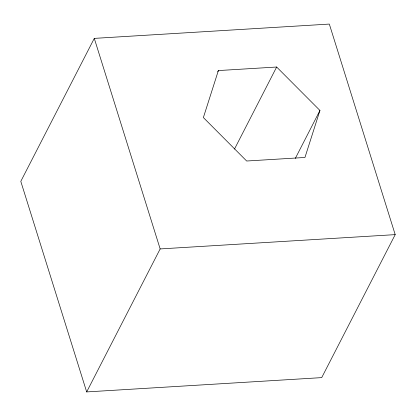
<?xml version="1.0" encoding="UTF-8"?>
<svg xmlns="http://www.w3.org/2000/svg" width="416" height="416" viewBox="0 0 416 416"><rect width="100%" height="100%" fill="white"/><g stroke="black" fill="none" stroke-linecap="round" stroke-linejoin="round"><path stroke-width="0.62" d="M218.369 70.569L203.372 117.567L246.662 161.013L304.954 157.466L319.951 110.474L276.656 67.023L218.369 70.569L217.776 71.729M94.286 38.381L20.8 181.371L86.674 391.924L321.714 377.619L395.2 234.629L329.326 24.076L94.286 38.381L160.16 248.929L86.674 391.924M234.494 149.063L276.656 67.023M295.308 158.423L319.951 110.474M160.16 248.929L395.2 234.629"/></g></svg>
